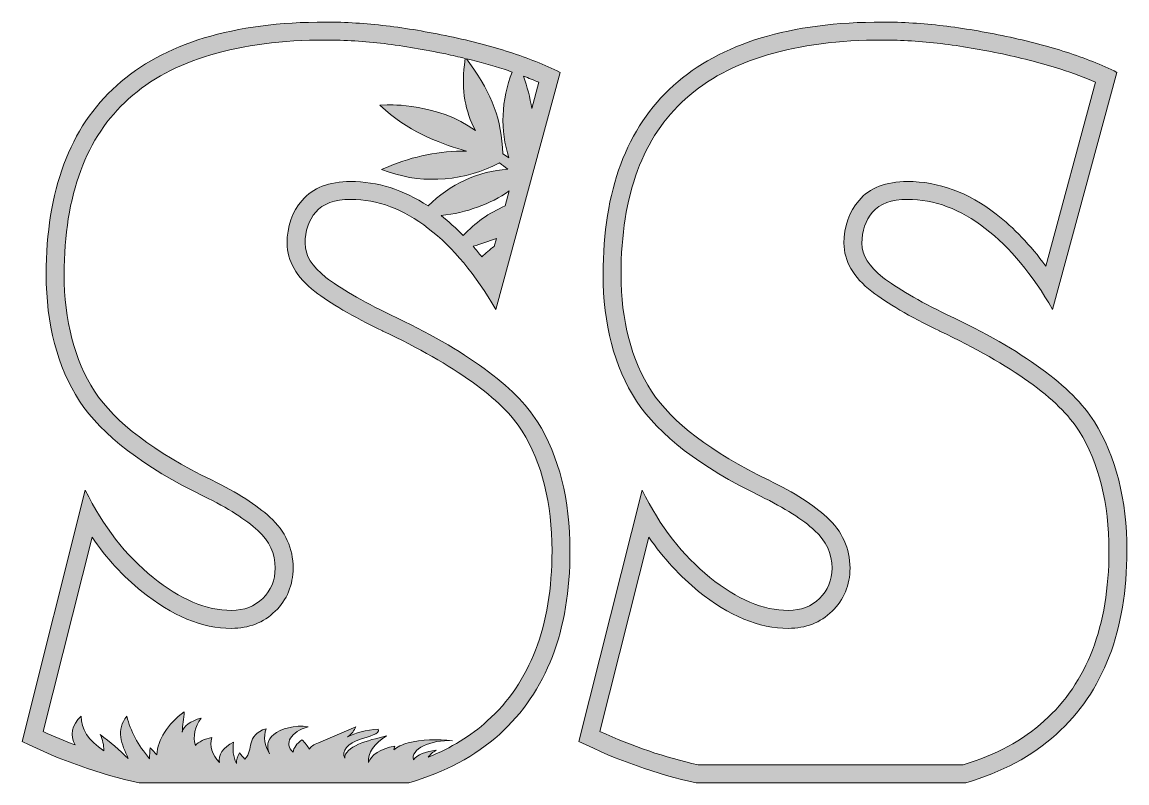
# Model space of a CAD drawing. Header units: millimetres. Extents: x 56 to 627, y -296 to -28.
# Drawn here: x 152.3 to 336.8, y -154.9 to -27.9 of the extents above; entities that cross this region are included whole.
import ezdxf

# ---------------------------------------------------------------- set-up
doc = ezdxf.new("R2010")
doc.units = ezdxf.units.MM
doc.header["$MEASUREMENT"] = 0
doc.layers.add('Layer 10', color=7, linetype='Continuous')
doc.layers.add('Layer 11', color=7, linetype='Continuous')

msp = doc.modelspace()

# ---------------------------------------------------------------- hatches: boundary and pattern name
at = {"layer": 'Layer 10'}
h = msp.add_hatch(color=2, dxfattribs=at)
h.dxf.hatch_style = 2
edge = h.paths.add_edge_path()
edge.add_spline(control_points=[(296.04, -27.93), (280.61, -27.93), (268.97, -31.46), (261.13, -38.5), (253.28, -45.55), (249.36, -56.06), (249.36, -70.05), (249.36, -78.38), (251.22, -85.43), (254.93, -91.19), (258.68, -96.89), (265.58, -102.18), (275.64, -107.06), (279.74, -109.09), (282.75, -111), (284.69, -112.78), (286.63, -114.56), (287.6, -116.66), (287.6, -119.07), (287.6, -121.1), (286.91, -122.78), (285.52, -124.13), (284.14, -125.47), (282.4, -126.14), (280.31, -126.14), (276.09, -126.14), (271.72, -124.31), (267.2, -120.63), (262.64, -116.96), (258.87, -112.11), (255.88, -106.07), (255.88, -106.07), (245.33, -148.02), (245.33, -148.02), (251.75, -151.17), (258.28, -153.47), (264.91, -154.93), (264.91, -154.93), (309.94, -154.93), (309.94, -154.93), (315.98, -153.16), (321.02, -150.46), (325.04, -146.83), (332.91, -139.73), (336.84, -129.52), (336.84, -116.19), (336.84, -107.64), (335.03, -100.45), (331.41, -94.64), (327.7, -88.72), (319.51, -82.77), (306.85, -76.79), (301.99, -74.43), (298.4, -72.35), (296.08, -70.54), (293.75, -68.73), (292.59, -66.84), (292.59, -64.86), (292.59, -62.78), (293.19, -61.04), (294.38, -59.64), (295.57, -58.24), (297.51, -57.54), (300.2, -57.54), (304.72, -57.54), (309.05, -59.15), (313.18, -62.36), (317.32, -65.56), (321.07, -70.07), (324.44, -75.89), (324.44, -75.89), (335.18, -36.32), (335.18, -36.32), (332.62, -35.06), (329.81, -33.94), (326.74, -32.95), (323.67, -31.96), (320.32, -31.09), (316.7, -30.32), (313.08, -29.55), (309.56, -28.96), (306.15, -28.55), (302.74, -28.14), (299.37, -27.93), (296.04, -27.93), (296.04, -27.93), (296.04, -27.93), (296.04, -27.93)], knot_values=[0, 0, 0, 0, 1, 1, 1, 2, 2, 2, 3, 3, 3, 4, 4, 4, 5, 5, 5, 6, 6, 6, 7, 7, 7, 8, 8, 8, 9, 9, 9, 10, 10, 10, 11, 11, 11, 12, 12, 12, 13, 13, 13, 14, 14, 14, 15, 15, 15, 16, 16, 16, 17, 17, 17, 18, 18, 18, 19, 19, 19, 20, 20, 20, 21, 21, 21, 22, 22, 22, 23, 23, 23, 24, 24, 24, 25, 25, 25, 26, 26, 26, 27, 27, 27, 28, 28, 28, 29, 29, 29, 29], degree=3, periodic=1)
edge = h.paths.add_edge_path()
edge.add_spline(control_points=[(296.04, -30.93), (299.23, -30.93), (302.51, -31.13), (305.79, -31.53), (309.1, -31.93), (312.56, -32.51), (316.08, -33.25), (319.59, -34), (322.87, -34.86), (325.82, -35.81), (327.87, -36.46), (329.81, -37.19), (331.62, -37.98), (331.62, -37.98), (323.29, -68.65), (323.29, -68.65), (320.73, -65.16), (317.96, -62.26), (315.02, -59.99), (310.36, -56.37), (305.38, -54.54), (300.2, -54.54), (296.61, -54.54), (293.88, -55.6), (292.1, -57.69), (290.43, -59.64), (289.59, -62.06), (289.59, -64.86), (289.59, -67.8), (291.15, -70.51), (294.23, -72.91), (296.75, -74.87), (300.45, -77.02), (305.54, -79.49), (305.54, -79.49), (305.56, -79.5), (305.56, -79.5), (305.56, -79.5), (305.57, -79.5), (305.57, -79.5), (317.65, -85.21), (325.48, -90.83), (328.86, -96.23), (332.17, -101.53), (333.84, -108.25), (333.84, -116.19), (333.84, -122.45), (332.92, -128.03), (331.09, -132.77), (329.31, -137.4), (326.6, -141.39), (323.03, -144.6), (319.46, -147.83), (314.91, -150.29), (309.51, -151.93), (309.51, -151.93), (265.24, -151.93), (265.24, -151.93), (259.71, -150.69), (254.21, -148.82), (248.84, -146.37), (248.84, -146.37), (257.01, -113.92), (257.01, -113.92), (259.43, -117.44), (262.21, -120.46), (265.31, -122.96), (270.36, -127.06), (275.4, -129.14), (280.31, -129.14), (283.2, -129.14), (285.66, -128.18), (287.61, -126.28), (289.57, -124.38), (290.6, -121.89), (290.6, -119.07), (290.6, -115.79), (289.3, -112.93), (286.72, -110.57), (284.55, -108.57), (281.36, -106.55), (276.98, -104.37), (276.98, -104.37), (276.97, -104.37), (276.97, -104.37), (276.97, -104.37), (276.95, -104.36), (276.95, -104.36), (267.44, -99.75), (260.87, -94.76), (257.44, -89.55), (254.07, -84.31), (252.36, -77.75), (252.36, -70.05), (252.36, -63.45), (253.29, -57.62), (255.11, -52.72), (256.9, -47.95), (259.59, -43.91), (263.13, -40.73), (270.37, -34.23), (281.45, -30.93), (296.04, -30.93)], knot_values=[0, 0, 0, 0, 0.352778, 0.352778, 0.352778, 0.705556, 0.705556, 0.705556, 1.058333, 1.058333, 1.058333, 1.411111, 1.411111, 1.411111, 1.763889, 1.763889, 1.763889, 2.116667, 2.116667, 2.116667, 2.469444, 2.469444, 2.469444, 2.822222, 2.822222, 2.822222, 3.175, 3.175, 3.175, 3.527778, 3.527778, 3.527778, 3.880556, 3.880556, 3.880556, 4.233333, 4.233333, 4.233333, 4.586111, 4.586111, 4.586111, 4.938889, 4.938889, 4.938889, 5.291667, 5.291667, 5.291667, 5.644444, 5.644444, 5.644444, 5.997222, 5.997222, 5.997222, 6.35, 6.35, 6.35, 6.702778, 6.702778, 6.702778, 7.055556, 7.055556, 7.055556, 7.408333, 7.408333, 7.408333, 7.761111, 7.761111, 7.761111, 8.113889, 8.113889, 8.113889, 8.466667, 8.466667, 8.466667, 8.819444, 8.819444, 8.819444, 9.172222, 9.172222, 9.172222, 9.525, 9.525, 9.525, 9.877778, 9.877778, 9.877778, 10.230556, 10.230556, 10.230556, 10.583333, 10.583333, 10.583333, 10.936111, 10.936111, 10.936111, 11.288889, 11.288889, 11.288889, 11.641667, 11.641667, 11.641667, 11.994444, 11.994444, 11.994444, 11.994444], degree=3, periodic=0)
edge.add_line((296.04, -30.93), (296.04, -30.93))
at = {"layer": 'Layer 11'}
h = msp.add_hatch(color=1, dxfattribs=at)
h.dxf.hatch_style = 2
edge = h.paths.add_edge_path()
edge.add_spline(control_points=[(238.4, -94.64), (234.69, -88.72), (226.5, -82.77), (213.84, -76.79), (208.98, -74.43), (205.39, -72.35), (203.07, -70.54), (200.74, -68.73), (199.58, -66.84), (199.58, -64.86), (199.58, -62.78), (200.18, -61.04), (201.37, -59.64), (202.56, -58.24), (204.51, -57.54), (207.19, -57.54), (211.71, -57.54), (216.04, -59.15), (220.17, -62.36), (224.31, -65.56), (228.06, -70.07), (231.43, -75.89), (231.43, -75.89), (242.17, -36.32), (242.17, -36.32), (239.61, -35.06), (236.8, -33.94), (233.73, -32.95), (230.66, -31.96), (227.31, -31.09), (223.69, -30.32), (220.07, -29.55), (216.55, -28.96), (213.14, -28.55), (209.73, -28.14), (206.36, -27.93), (203.03, -27.93), (187.6, -27.93), (175.96, -31.46), (168.12, -38.5), (160.27, -45.55), (156.35, -56.06), (156.35, -70.05), (156.35, -78.38), (158.21, -85.43), (161.92, -91.19), (165.67, -96.89), (172.57, -102.18), (182.64, -107.06), (186.73, -109.09), (189.74, -111), (191.68, -112.78), (193.62, -114.56), (194.59, -116.66), (194.59, -119.07), (194.59, -121.1), (193.9, -122.78), (192.52, -124.13), (191.13, -125.47), (189.39, -126.14), (187.3, -126.14), (183.08, -126.14), (178.71, -124.31), (174.19, -120.63), (169.63, -116.96), (165.86, -112.11), (162.88, -106.07), (162.88, -106.07), (152.32, -148.02), (152.32, -148.02), (158.74, -151.17), (165.27, -153.47), (171.9, -154.93), (171.9, -154.93), (216.93, -154.93), (216.93, -154.93), (222.97, -153.16), (228.01, -150.46), (232.03, -146.83), (239.9, -139.73), (243.83, -129.52), (243.83, -116.19), (243.83, -107.64), (242.02, -100.45), (238.4, -94.64)], knot_values=[0, 0, 0, 0, 1, 1, 1, 2, 2, 2, 3, 3, 3, 4, 4, 4, 5, 5, 5, 6, 6, 6, 7, 7, 7, 8, 8, 8, 9, 9, 9, 10, 10, 10, 11, 11, 11, 12, 12, 12, 13, 13, 13, 14, 14, 14, 15, 15, 15, 16, 16, 16, 17, 17, 17, 18, 18, 18, 19, 19, 19, 20, 20, 20, 21, 21, 21, 22, 22, 22, 23, 23, 23, 24, 24, 24, 25, 25, 25, 26, 26, 26, 27, 27, 27, 28, 28, 28, 28], degree=3, periodic=1)
edge = h.paths.add_edge_path()
edge.add_spline(control_points=[(231.17, -65.38), (230.45, -65.92), (229.76, -66.49), (229.1, -67.11), (228.62, -66.51), (228.13, -65.92), (227.64, -65.36), (228.97, -64.99), (230.27, -64.55), (231.54, -64.03), (231.54, -64.03), (231.17, -65.38), (231.17, -65.38)], knot_values=[0, 0, 0, 0, 1, 1, 1, 2, 2, 2, 3, 3, 3, 4, 4, 4, 4], degree=3, periodic=1)
edge = h.paths.add_edge_path()
edge.add_spline(control_points=[(233, -58.63), (230.35, -59.76), (227.94, -61.45), (225.99, -63.57), (224.8, -62.34), (223.57, -61.23), (222.32, -60.23), (226.59, -59.75), (230.49, -58.34), (233.68, -56.12), (233.68, -56.12), (233, -58.63), (233, -58.63)], knot_values=[0, 0, 0, 0, 1, 1, 1, 2, 2, 2, 3, 3, 3, 4, 4, 4, 4], degree=3, periodic=1)
edge = h.paths.add_edge_path()
edge.add_spline(control_points=[(238.61, -37.98), (238.61, -37.98), (237.43, -42.35), (237.43, -42.35), (237.16, -40.55), (236.7, -38.74), (236.05, -36.94), (236.93, -37.28), (237.79, -37.62), (238.61, -37.98)], knot_values=[0, 0, 0, 0, 1, 1, 1, 2, 2, 2, 3, 3, 3, 3], degree=3, periodic=1)
edge = h.paths.add_edge_path()
edge.add_spline(control_points=[(232.81, -35.81), (233.28, -35.96), (233.73, -36.11), (234.19, -36.27), (232.33, -40.89), (232.14, -46.08), (233.64, -50.59), (233.31, -50.38), (232.97, -50.16), (232.6, -49.93), (232.36, -44.1), (230.9, -40.12), (227.1, -34.84), (227.1, -34.84), (226.52, -34.04), (226.52, -34.04), (228.74, -34.59), (230.85, -35.18), (232.81, -35.81)], knot_values=[0, 0, 0, 0, 1, 1, 1, 2, 2, 2, 3, 3, 3, 4, 4, 4, 5, 5, 5, 6, 6, 6, 6], degree=3, periodic=1)
edge = h.paths.add_edge_path()
edge.add_spline(control_points=[(230.02, -144.6), (227.29, -147.07), (223.97, -149.1), (220.14, -150.65), (220.44, -150.22), (220.9, -149.82), (221.49, -149.48), (219.75, -149.65), (218.25, -150.29), (217.69, -151.1), (217.1, -149.37), (220.62, -147.64), (224.2, -147.89), (221.71, -147.66), (219, -147.66), (216.79, -148.26), (215.79, -148.53), (214.95, -148.95), (214.4, -149.44), (214.45, -149.22), (214.5, -149), (214.55, -148.78), (212.22, -149.24), (210.49, -150.34), (210.2, -151.54), (210.04, -149.95), (211.13, -148.34), (213.2, -147.1), (211.55, -147.49), (209.87, -147.89), (208.52, -148.49), (207.16, -149.09), (206.15, -149.93), (206.2, -150.82), (205.6, -149.63), (206.71, -148.28), (208.85, -147.62), (210.2, -147.2), (212.21, -146.74), (211.77, -145.99), (209.82, -146.09), (207.96, -146.56), (206.69, -147.27), (207.36, -146.76), (207.82, -146.2), (208.05, -145.6), (205.97, -146.48), (203.89, -147.35), (201.81, -148.22), (201.12, -148.51), (200.38, -148.93), (200.3, -149.33), (200.02, -148.78), (199.61, -148.25), (199.06, -147.74), (198.19, -148.36), (197.67, -149.08), (197.57, -149.83), (196, -148.37), (197.18, -146.38), (200.1, -145.55), (197.9, -145.24), (195.47, -145.88), (194.34, -146.84), (193.21, -147.8), (193.17, -148.98), (193.63, -150.06), (192.79, -148.72), (192.6, -147.29), (193.07, -145.9), (191.42, -146.37), (190.79, -147.36), (190.56, -148.27), (190.34, -149.18), (190.37, -150.15), (189.5, -150.97), (189.21, -150.62), (188.91, -150.28), (188.62, -149.94), (188.26, -150.5), (188.11, -151.1), (188.15, -151.68), (188.12, -151.7), (188.13, -151.69), (188.11, -151.71), (187.58, -150.53), (187.42, -149.31), (187.65, -148.11), (185.88, -149.02), (185, -150.31), (185.3, -151.54), (184.02, -150.25), (183.58, -148.77), (184.04, -147.35), (182.8, -147.59), (181.78, -148.08), (181.26, -148.67), (180.84, -147.14), (181.17, -145.58), (182.22, -144.13), (180.46, -144.58), (179.24, -145.49), (179.05, -146.45), (179.17, -145.32), (179.29, -144.18), (179.41, -143.05), (176.59, -145.19), (174.99, -147.7), (174.83, -150.24), (174.45, -149.85), (174.07, -149.45), (173.69, -149.06), (173.66, -149.67), (173.63, -150.28), (173.6, -150.89), (171.68, -148.63), (170.41, -146.25), (169.83, -143.82), (167.91, -146.02), (168.96, -148.52), (170.05, -150.85), (168.6, -149.48), (167.05, -148.15), (165.38, -146.84), (165.78, -147.73), (165.98, -148.65), (165.97, -149.56), (163.44, -147.92), (162.09, -145.86), (162.21, -143.82), (160.58, -145.26), (160.25, -147.02), (161.18, -148.6), (159.39, -147.92), (157.6, -147.18), (155.83, -146.37), (155.83, -146.37), (164, -113.92), (164, -113.92), (166.42, -117.44), (169.2, -120.46), (172.3, -122.96), (177.35, -127.06), (182.39, -129.14), (187.3, -129.14), (190.19, -129.14), (192.65, -128.18), (194.6, -126.28), (196.56, -124.38), (197.59, -121.89), (197.59, -119.07), (197.59, -115.79), (196.29, -112.93), (193.71, -110.57), (191.54, -108.57), (188.35, -106.55), (183.97, -104.37), (183.97, -104.37), (183.96, -104.37), (183.96, -104.37), (183.96, -104.37), (183.94, -104.36), (183.94, -104.36), (174.43, -99.75), (167.86, -94.76), (164.43, -89.55), (161.06, -84.31), (159.35, -77.75), (159.35, -70.05), (159.35, -63.45), (160.28, -57.62), (162.11, -52.72), (163.89, -47.95), (166.58, -43.91), (170.12, -40.73), (177.36, -34.23), (188.44, -30.93), (203.03, -30.93), (206.22, -30.93), (209.5, -31.13), (212.78, -31.53), (216.09, -31.93), (219.55, -32.51), (223.07, -33.25), (224.17, -33.49), (225.25, -33.74), (226.31, -33.99), (226.31, -33.99), (226.19, -35.08), (226.19, -35.08), (225.73, -39.36), (226.28, -42.78), (228.05, -46.03), (221.7, -41.47), (213.71, -41.74), (213.31, -41.76), (213.31, -41.76), (212.05, -41.82), (212.05, -41.82), (212.05, -41.82), (213.01, -42.64), (213.01, -42.64), (217.48, -46.5), (222.8, -48.48), (226.56, -49.47), (222.11, -49.44), (217.63, -50.31), (213.58, -52.03), (213.58, -52.03), (212.37, -52.54), (212.37, -52.54), (212.37, -52.54), (213.61, -52.97), (213.61, -52.97), (219.59, -55.02), (226.45, -54.44), (232.03, -51.42), (232.49, -51.76), (232.96, -52.12), (233.43, -52.49), (228.56, -52.78), (223.75, -55.01), (220.12, -58.63), (216.01, -55.92), (211.67, -54.54), (207.19, -54.54), (203.6, -54.54), (200.87, -55.6), (199.09, -57.69), (197.43, -59.64), (196.58, -62.06), (196.58, -64.86), (196.58, -67.8), (198.14, -70.51), (201.22, -72.91), (203.74, -74.87), (207.44, -77.02), (212.53, -79.49), (212.53, -79.49), (212.55, -79.5), (212.55, -79.5), (212.55, -79.5), (212.56, -79.5), (212.56, -79.5), (224.64, -85.21), (232.47, -90.83), (235.85, -96.23), (239.16, -101.53), (240.83, -108.25), (240.83, -116.19), (240.83, -122.45), (239.91, -128.03), (238.08, -132.77), (236.3, -137.4), (233.59, -141.39), (230.02, -144.6)], knot_values=[0, 0, 0, 0, 1, 1, 1, 2, 2, 2, 3, 3, 3, 4, 4, 4, 5, 5, 5, 6, 6, 6, 7, 7, 7, 8, 8, 8, 9, 9, 9, 10, 10, 10, 11, 11, 11, 12, 12, 12, 13, 13, 13, 14, 14, 14, 15, 15, 15, 16, 16, 16, 17, 17, 17, 18, 18, 18, 19, 19, 19, 20, 20, 20, 21, 21, 21, 22, 22, 22, 23, 23, 23, 24, 24, 24, 25, 25, 25, 26, 26, 26, 27, 27, 27, 28, 28, 28, 29, 29, 29, 30, 30, 30, 31, 31, 31, 32, 32, 32, 33, 33, 33, 34, 34, 34, 35, 35, 35, 36, 36, 36, 37, 37, 37, 38, 38, 38, 39, 39, 39, 40, 40, 40, 41, 41, 41, 42, 42, 42, 43, 43, 43, 44, 44, 44, 45, 45, 45, 46, 46, 46, 47, 47, 47, 48, 48, 48, 49, 49, 49, 50, 50, 50, 51, 51, 51, 52, 52, 52, 53, 53, 53, 54, 54, 54, 55, 55, 55, 56, 56, 56, 57, 57, 57, 58, 58, 58, 59, 59, 59, 60, 60, 60, 61, 61, 61, 62, 62, 62, 63, 63, 63, 64, 64, 64, 65, 65, 65, 66, 66, 66, 67, 67, 67, 68, 68, 68, 69, 69, 69, 70, 70, 70, 71, 71, 71, 72, 72, 72, 73, 73, 73, 74, 74, 74, 75, 75, 75, 76, 76, 76, 77, 77, 77, 78, 78, 78, 79, 79, 79, 80, 80, 80, 81, 81, 81, 82, 82, 82, 83, 83, 83, 84, 84, 84, 85, 85, 85, 85], degree=3, periodic=1)

# ---------------------------------------------------------------- linework, layer by layer
at = {"layer": 'Layer 10', "lineweight": 0}
for points, knots in [([(296.04, -27.93), (280.61, -27.93), (268.97, -31.46), (261.13, -38.5), (253.28, -45.55), (249.36, -56.06), (249.36, -70.05), (249.36, -78.38), (251.22, -85.43), (254.93, -91.19), (258.68, -96.89), (265.58, -102.18), (275.64, -107.06), (279.74, -109.09), (282.75, -111), (284.69, -112.78), (286.63, -114.56), (287.6, -116.66), (287.6, -119.07), (287.6, -121.1), (286.91, -122.78), (285.52, -124.13), (284.14, -125.47), (282.4, -126.14), (280.31, -126.14), (276.09, -126.14), (271.72, -124.31), (267.2, -120.63), (262.64, -116.96), (258.87, -112.11), (255.88, -106.07), (255.88, -106.07), (245.33, -148.02), (245.33, -148.02), (251.75, -151.17), (258.28, -153.47), (264.91, -154.93), (264.91, -154.93), (309.94, -154.93), (309.94, -154.93), (315.98, -153.16), (321.02, -150.46), (325.04, -146.83), (332.91, -139.73), (336.84, -129.52), (336.84, -116.19), (336.84, -107.64), (335.03, -100.45), (331.41, -94.64), (327.7, -88.72), (319.51, -82.77), (306.85, -76.79), (301.99, -74.43), (298.4, -72.35), (296.08, -70.54), (293.75, -68.73), (292.59, -66.84), (292.59, -64.86), (292.59, -62.78), (293.19, -61.04), (294.38, -59.64), (295.57, -58.24), (297.51, -57.54), (300.2, -57.54), (304.72, -57.54), (309.05, -59.15), (313.18, -62.36), (317.32, -65.56), (321.07, -70.07), (324.44, -75.89), (324.44, -75.89), (335.18, -36.32), (335.18, -36.32), (332.62, -35.06), (329.81, -33.94), (326.74, -32.95), (323.67, -31.96), (320.32, -31.09), (316.7, -30.32), (313.08, -29.55), (309.56, -28.96), (306.15, -28.55), (302.74, -28.14), (299.37, -27.93), (296.04, -27.93), (296.04, -27.93), (296.04, -27.93), (296.04, -27.93)], [0, 0, 0, 0, 1, 1, 1, 2, 2, 2, 3, 3, 3, 4, 4, 4, 5, 5, 5, 6, 6, 6, 7, 7, 7, 8, 8, 8, 9, 9, 9, 10, 10, 10, 11, 11, 11, 12, 12, 12, 13, 13, 13, 14, 14, 14, 15, 15, 15, 16, 16, 16, 17, 17, 17, 18, 18, 18, 19, 19, 19, 20, 20, 20, 21, 21, 21, 22, 22, 22, 23, 23, 23, 24, 24, 24, 25, 25, 25, 26, 26, 26, 27, 27, 27, 28, 28, 28, 29, 29, 29, 29]), ([(296.04, -30.93), (299.23, -30.93), (302.51, -31.13), (305.79, -31.53), (309.1, -31.93), (312.56, -32.51), (316.08, -33.25), (319.59, -34), (322.87, -34.86), (325.82, -35.81), (327.87, -36.46), (329.81, -37.19), (331.62, -37.98), (331.62, -37.98), (323.29, -68.65), (323.29, -68.65), (320.73, -65.16), (317.96, -62.26), (315.02, -59.99), (310.36, -56.37), (305.38, -54.54), (300.2, -54.54), (296.61, -54.54), (293.88, -55.6), (292.1, -57.69), (290.43, -59.64), (289.59, -62.06), (289.59, -64.86), (289.59, -67.8), (291.15, -70.51), (294.23, -72.91), (296.75, -74.87), (300.45, -77.02), (305.54, -79.49), (305.54, -79.49), (305.56, -79.5), (305.56, -79.5), (305.56, -79.5), (305.57, -79.5), (305.57, -79.5), (317.65, -85.21), (325.48, -90.83), (328.86, -96.23), (332.17, -101.53), (333.84, -108.25), (333.84, -116.19), (333.84, -122.45), (332.92, -128.03), (331.09, -132.77), (329.31, -137.4), (326.6, -141.39), (323.03, -144.6), (319.46, -147.83), (314.91, -150.29), (309.51, -151.93), (309.51, -151.93), (265.24, -151.93), (265.24, -151.93), (259.71, -150.69), (254.21, -148.82), (248.84, -146.37), (248.84, -146.37), (257.01, -113.92), (257.01, -113.92), (259.43, -117.44), (262.21, -120.46), (265.31, -122.96), (270.36, -127.06), (275.4, -129.14), (280.31, -129.14), (283.2, -129.14), (285.66, -128.18), (287.61, -126.28), (289.57, -124.38), (290.6, -121.89), (290.6, -119.07), (290.6, -115.79), (289.3, -112.93), (286.72, -110.57), (284.55, -108.57), (281.36, -106.55), (276.98, -104.37), (276.98, -104.37), (276.97, -104.37), (276.97, -104.37), (276.97, -104.37), (276.95, -104.36), (276.95, -104.36), (267.44, -99.75), (260.87, -94.76), (257.44, -89.55), (254.07, -84.31), (252.36, -77.75), (252.36, -70.05), (252.36, -63.45), (253.29, -57.62), (255.11, -52.72), (256.9, -47.95), (259.59, -43.91), (263.13, -40.73), (270.37, -34.23), (281.45, -30.93), (296.04, -30.93)], [0, 0, 0, 0, 1, 1, 1, 2, 2, 2, 3, 3, 3, 4, 4, 4, 5, 5, 5, 6, 6, 6, 7, 7, 7, 8, 8, 8, 9, 9, 9, 10, 10, 10, 11, 11, 11, 12, 12, 12, 13, 13, 13, 14, 14, 14, 15, 15, 15, 16, 16, 16, 17, 17, 17, 18, 18, 18, 19, 19, 19, 20, 20, 20, 21, 21, 21, 22, 22, 22, 23, 23, 23, 24, 24, 24, 25, 25, 25, 26, 26, 26, 27, 27, 27, 28, 28, 28, 29, 29, 29, 30, 30, 30, 31, 31, 31, 32, 32, 32, 33, 33, 33, 34, 34, 34, 34])]:
    msp.add_open_spline(points, degree=3, knots=knots, dxfattribs=at)
at = {"layer": 'Layer 11', "lineweight": 0}
for points, knots in [([(238.4, -94.64), (234.69, -88.72), (226.5, -82.77), (213.84, -76.79), (208.98, -74.43), (205.39, -72.35), (203.07, -70.54), (200.74, -68.73), (199.58, -66.84), (199.58, -64.86), (199.58, -62.78), (200.18, -61.04), (201.37, -59.64), (202.56, -58.24), (204.51, -57.54), (207.19, -57.54), (211.71, -57.54), (216.04, -59.15), (220.17, -62.36), (224.31, -65.56), (228.06, -70.07), (231.43, -75.89), (231.43, -75.89), (242.17, -36.32), (242.17, -36.32), (239.61, -35.06), (236.8, -33.94), (233.73, -32.95), (230.66, -31.96), (227.31, -31.09), (223.69, -30.32), (220.07, -29.55), (216.55, -28.96), (213.14, -28.55), (209.73, -28.14), (206.36, -27.93), (203.03, -27.93), (187.6, -27.93), (175.96, -31.46), (168.12, -38.5), (160.27, -45.55), (156.35, -56.06), (156.35, -70.05), (156.35, -78.38), (158.21, -85.43), (161.92, -91.19), (165.67, -96.89), (172.57, -102.18), (182.64, -107.06), (186.73, -109.09), (189.74, -111), (191.68, -112.78), (193.62, -114.56), (194.59, -116.66), (194.59, -119.07), (194.59, -121.1), (193.9, -122.78), (192.52, -124.13), (191.13, -125.47), (189.39, -126.14), (187.3, -126.14), (183.08, -126.14), (178.71, -124.31), (174.19, -120.63), (169.63, -116.96), (165.86, -112.11), (162.88, -106.07), (162.88, -106.07), (152.32, -148.02), (152.32, -148.02), (158.74, -151.17), (165.27, -153.47), (171.9, -154.93), (171.9, -154.93), (216.93, -154.93), (216.93, -154.93), (222.97, -153.16), (228.01, -150.46), (232.03, -146.83), (239.9, -139.73), (243.83, -129.52), (243.83, -116.19), (243.83, -107.64), (242.02, -100.45), (238.4, -94.64)], [0, 0, 0, 0, 1, 1, 1, 2, 2, 2, 3, 3, 3, 4, 4, 4, 5, 5, 5, 6, 6, 6, 7, 7, 7, 8, 8, 8, 9, 9, 9, 10, 10, 10, 11, 11, 11, 12, 12, 12, 13, 13, 13, 14, 14, 14, 15, 15, 15, 16, 16, 16, 17, 17, 17, 18, 18, 18, 19, 19, 19, 20, 20, 20, 21, 21, 21, 22, 22, 22, 23, 23, 23, 24, 24, 24, 25, 25, 25, 26, 26, 26, 27, 27, 27, 28, 28, 28, 28]), ([(230.02, -144.6), (227.29, -147.07), (223.97, -149.1), (220.14, -150.65), (220.44, -150.22), (220.9, -149.82), (221.49, -149.48), (219.75, -149.65), (218.25, -150.29), (217.69, -151.1), (217.1, -149.37), (220.62, -147.64), (224.2, -147.89), (221.71, -147.66), (219, -147.66), (216.79, -148.26), (215.79, -148.53), (214.95, -148.95), (214.4, -149.44), (214.45, -149.22), (214.5, -149), (214.55, -148.78), (212.22, -149.24), (210.49, -150.34), (210.2, -151.54), (210.04, -149.95), (211.13, -148.34), (213.2, -147.1), (211.55, -147.49), (209.87, -147.89), (208.52, -148.49), (207.16, -149.09), (206.15, -149.93), (206.2, -150.82), (205.6, -149.63), (206.71, -148.28), (208.85, -147.62), (210.2, -147.2), (212.21, -146.74), (211.77, -145.99), (209.82, -146.09), (207.96, -146.56), (206.69, -147.27), (207.36, -146.76), (207.82, -146.2), (208.05, -145.6), (205.97, -146.48), (203.89, -147.35), (201.81, -148.22), (201.12, -148.51), (200.38, -148.93), (200.3, -149.33), (200.02, -148.78), (199.61, -148.25), (199.06, -147.74), (198.19, -148.36), (197.67, -149.08), (197.57, -149.83), (196, -148.37), (197.18, -146.38), (200.1, -145.55), (197.9, -145.24), (195.47, -145.88), (194.34, -146.84), (193.21, -147.8), (193.17, -148.98), (193.63, -150.06), (192.79, -148.72), (192.6, -147.29), (193.07, -145.9), (191.42, -146.37), (190.79, -147.36), (190.56, -148.27), (190.34, -149.18), (190.37, -150.15), (189.5, -150.97), (189.21, -150.62), (188.91, -150.28), (188.62, -149.94), (188.26, -150.5), (188.11, -151.1), (188.15, -151.68), (188.12, -151.7), (188.13, -151.69), (188.11, -151.71), (187.58, -150.53), (187.42, -149.31), (187.65, -148.11), (185.88, -149.02), (185, -150.31), (185.3, -151.54), (184.02, -150.25), (183.58, -148.77), (184.04, -147.35), (182.8, -147.59), (181.78, -148.08), (181.26, -148.67), (180.84, -147.14), (181.17, -145.58), (182.22, -144.13), (180.46, -144.58), (179.24, -145.49), (179.05, -146.45), (179.17, -145.32), (179.29, -144.18), (179.41, -143.05), (176.59, -145.19), (174.99, -147.7), (174.83, -150.24), (174.45, -149.85), (174.07, -149.45), (173.69, -149.06), (173.66, -149.67), (173.63, -150.28), (173.6, -150.89), (171.68, -148.63), (170.41, -146.25), (169.83, -143.82), (167.91, -146.02), (168.96, -148.52), (170.05, -150.85), (168.6, -149.48), (167.05, -148.15), (165.38, -146.84), (165.78, -147.73), (165.98, -148.65), (165.97, -149.56), (163.44, -147.92), (162.09, -145.86), (162.21, -143.82), (160.58, -145.26), (160.25, -147.02), (161.18, -148.6), (159.39, -147.92), (157.6, -147.18), (155.83, -146.37), (155.83, -146.37), (164, -113.92), (164, -113.92), (166.42, -117.44), (169.2, -120.46), (172.3, -122.96), (177.35, -127.06), (182.39, -129.14), (187.3, -129.14), (190.19, -129.14), (192.65, -128.18), (194.6, -126.28), (196.56, -124.38), (197.59, -121.89), (197.59, -119.07), (197.59, -115.79), (196.29, -112.93), (193.71, -110.57), (191.54, -108.57), (188.35, -106.55), (183.97, -104.37), (183.97, -104.37), (183.96, -104.37), (183.96, -104.37), (183.96, -104.37), (183.94, -104.36), (183.94, -104.36), (174.43, -99.75), (167.86, -94.76), (164.43, -89.55), (161.06, -84.31), (159.35, -77.75), (159.35, -70.05), (159.35, -63.45), (160.28, -57.62), (162.11, -52.72), (163.89, -47.95), (166.58, -43.91), (170.12, -40.73), (177.36, -34.23), (188.44, -30.93), (203.03, -30.93), (206.22, -30.93), (209.5, -31.13), (212.78, -31.53), (216.09, -31.93), (219.55, -32.51), (223.07, -33.25), (224.17, -33.49), (225.25, -33.74), (226.31, -33.99), (226.31, -33.99), (226.19, -35.08), (226.19, -35.08), (225.73, -39.36), (226.28, -42.78), (228.05, -46.03), (221.7, -41.47), (213.71, -41.74), (213.31, -41.76), (213.31, -41.76), (212.05, -41.82), (212.05, -41.82), (212.05, -41.82), (213.01, -42.64), (213.01, -42.64), (217.48, -46.5), (222.8, -48.48), (226.56, -49.47), (222.11, -49.44), (217.63, -50.31), (213.58, -52.03), (213.58, -52.03), (212.37, -52.54), (212.37, -52.54), (212.37, -52.54), (213.61, -52.97), (213.61, -52.97), (219.59, -55.02), (226.45, -54.44), (232.03, -51.42), (232.49, -51.76), (232.96, -52.12), (233.43, -52.49), (228.56, -52.78), (223.75, -55.01), (220.12, -58.63), (216.01, -55.92), (211.67, -54.54), (207.19, -54.54), (203.6, -54.54), (200.87, -55.6), (199.09, -57.69), (197.43, -59.64), (196.58, -62.06), (196.58, -64.86), (196.58, -67.8), (198.14, -70.51), (201.22, -72.91), (203.74, -74.87), (207.44, -77.02), (212.53, -79.49), (212.53, -79.49), (212.55, -79.5), (212.55, -79.5), (212.55, -79.5), (212.56, -79.5), (212.56, -79.5), (224.64, -85.21), (232.47, -90.83), (235.85, -96.23), (239.16, -101.53), (240.83, -108.25), (240.83, -116.19), (240.83, -122.45), (239.91, -128.03), (238.08, -132.77), (236.3, -137.4), (233.59, -141.39), (230.02, -144.6)], [0, 0, 0, 0, 1, 1, 1, 2, 2, 2, 3, 3, 3, 4, 4, 4, 5, 5, 5, 6, 6, 6, 7, 7, 7, 8, 8, 8, 9, 9, 9, 10, 10, 10, 11, 11, 11, 12, 12, 12, 13, 13, 13, 14, 14, 14, 15, 15, 15, 16, 16, 16, 17, 17, 17, 18, 18, 18, 19, 19, 19, 20, 20, 20, 21, 21, 21, 22, 22, 22, 23, 23, 23, 24, 24, 24, 25, 25, 25, 26, 26, 26, 27, 27, 27, 28, 28, 28, 29, 29, 29, 30, 30, 30, 31, 31, 31, 32, 32, 32, 33, 33, 33, 34, 34, 34, 35, 35, 35, 36, 36, 36, 37, 37, 37, 38, 38, 38, 39, 39, 39, 40, 40, 40, 41, 41, 41, 42, 42, 42, 43, 43, 43, 44, 44, 44, 45, 45, 45, 46, 46, 46, 47, 47, 47, 48, 48, 48, 49, 49, 49, 50, 50, 50, 51, 51, 51, 52, 52, 52, 53, 53, 53, 54, 54, 54, 55, 55, 55, 56, 56, 56, 57, 57, 57, 58, 58, 58, 59, 59, 59, 60, 60, 60, 61, 61, 61, 62, 62, 62, 63, 63, 63, 64, 64, 64, 65, 65, 65, 66, 66, 66, 67, 67, 67, 68, 68, 68, 69, 69, 69, 70, 70, 70, 71, 71, 71, 72, 72, 72, 73, 73, 73, 74, 74, 74, 75, 75, 75, 76, 76, 76, 77, 77, 77, 78, 78, 78, 79, 79, 79, 80, 80, 80, 81, 81, 81, 82, 82, 82, 83, 83, 83, 84, 84, 84, 85, 85, 85, 85]), ([(232.81, -35.81), (233.28, -35.96), (233.73, -36.11), (234.19, -36.27), (232.33, -40.89), (232.14, -46.08), (233.64, -50.59), (233.31, -50.38), (232.97, -50.16), (232.6, -49.93), (232.36, -44.1), (230.9, -40.12), (227.1, -34.84), (227.1, -34.84), (226.52, -34.04), (226.52, -34.04), (228.74, -34.59), (230.85, -35.18), (232.81, -35.81)], [0, 0, 0, 0, 1, 1, 1, 2, 2, 2, 3, 3, 3, 4, 4, 4, 5, 5, 5, 6, 6, 6, 6]), ([(238.61, -37.98), (238.61, -37.98), (237.43, -42.35), (237.43, -42.35), (237.16, -40.55), (236.7, -38.74), (236.05, -36.94), (236.93, -37.28), (237.79, -37.62), (238.61, -37.98)], [0, 0, 0, 0, 1, 1, 1, 2, 2, 2, 3, 3, 3, 3]), ([(233, -58.63), (230.35, -59.76), (227.94, -61.45), (225.99, -63.57), (224.8, -62.34), (223.57, -61.23), (222.32, -60.23), (226.59, -59.75), (230.49, -58.34), (233.68, -56.12), (233.68, -56.12), (233, -58.63), (233, -58.63)], [0, 0, 0, 0, 1, 1, 1, 2, 2, 2, 3, 3, 3, 4, 4, 4, 4]), ([(231.17, -65.38), (230.45, -65.92), (229.76, -66.49), (229.1, -67.11), (228.62, -66.51), (228.13, -65.92), (227.64, -65.36), (228.97, -64.99), (230.27, -64.55), (231.54, -64.03), (231.54, -64.03), (231.17, -65.38), (231.17, -65.38)], [0, 0, 0, 0, 1, 1, 1, 2, 2, 2, 3, 3, 3, 4, 4, 4, 4])]:
    msp.add_open_spline(points, degree=3, knots=knots, dxfattribs=at)

doc.saveas('drawing.dxf')
